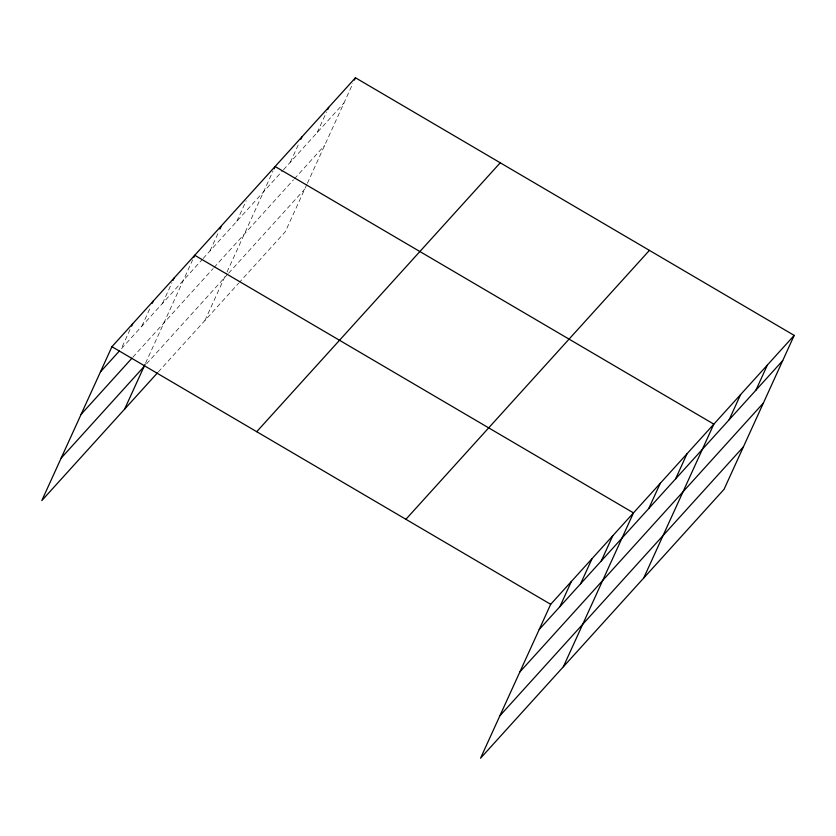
<?xml version="1.0" encoding="UTF-8"?>
<svg xmlns="http://www.w3.org/2000/svg" width="836" height="836" viewBox="0 0 836 836"><rect width="100%" height="100%" fill="white"/><g stroke="black" fill="none" stroke-linecap="round" stroke-linejoin="round"><path stroke-width="0.63" stroke-dasharray="4.18 3.13" d="M130.029 329.562L121.157 349.03L202.27 259.463M141.859 326.165L150.208 307.847M162.56 303.311L171.955 282.693M145.569 363.148L192.656 259.839M210.045 250.873L218.395 232.544M236.828 221.289L246.223 200.682M204.956 320.428L226.472 273.215M227.016 272.034L273.017 171.098M290.405 162.132L299.278 142.663M317.189 132.548L326.583 111.93M306.833 184.474L285.316 231.687L239.524 282.255M307.376 183.293L352.855 83.496M203.127 258.502L282.631 170.722M283.498 169.76L343.983 102.964M132.851 357.212L213.149 268.544M214.016 267.583L293.52 179.792M294.376 178.841L324.619 145.443M146.551 363.827L227.768 274.135M228.636 273.184L304.68 189.208M158.297 371.957L238.657 283.216"/><path stroke-width="1.25" d="M794.2 335.403L550.684 604.313L480.533 758.231L724.06 489.311L794.2 335.403L355.467 77.769L111.94 346.689L41.8 500.597L157.429 372.908M131.597 326.124L132.642 323.835M152.298 303.259L153.343 300.97M173 280.405L174.045 278.116M124.595 409.17L145.036 364.329M193.691 257.551L194.736 255.262L633.479 512.886L563.339 666.794M219.962 229.116L221.007 226.817M274.062 168.809L275.096 166.51L713.839 424.145L643.699 578.052M300.845 139.225L301.89 136.937M327.628 109.641L328.673 107.353M354.422 80.068L355.467 77.769M559.901 606.654L571.375 581.459M580.592 583.789L592.076 558.594M601.293 560.935L612.778 535.74M648.778 508.497L660.262 483.302M675.572 478.913L687.046 453.718M729.138 419.756L740.623 394.561M755.932 390.172L767.417 364.977M100.456 371.884L119.433 350.932M81.102 414.363L131.983 358.174M61.153 458.128L143.959 366.69M256.725 431.7L500.241 162.79M405.899 519.302L649.415 250.382M539.199 629.508L782.715 360.598M519.835 671.987L763.362 403.067M499.897 715.752L743.413 446.832M111.94 346.689L550.684 604.313"/></g></svg>
